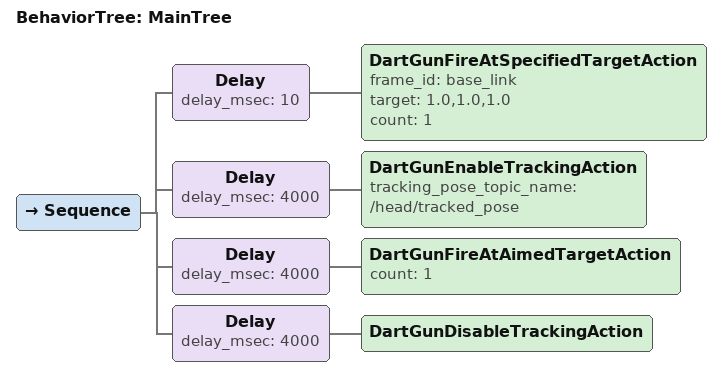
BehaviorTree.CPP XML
<root BTCPP_format="4" main_tree_to_execute="MainTree">
	<BehaviorTree ID="MainTree">
		<Sequence>
			<Delay delay_msec="10">
        <DartGunFireAtSpecifiedTargetAction frame_id="base_link" target="1.0,1.0,1.0" count="1"/>
			</Delay>
      <Delay delay_msec="4000">
        <DartGunEnableTrackingAction tracking_pose_topic_name="/head/tracked_pose" />
      </Delay>
      <Delay delay_msec="4000">
        <DartGunFireAtAimedTargetAction count="1" />
      </Delay>
      <Delay delay_msec="4000">
        <DartGunDisableTrackingAction />
      </Delay>
		</Sequence>

	</BehaviorTree>
</root>
